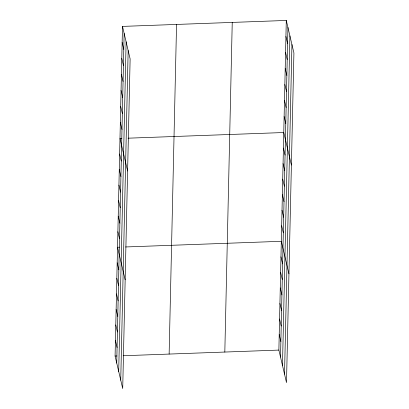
<?xml version="1.0" encoding="UTF-8"?>
<svg xmlns="http://www.w3.org/2000/svg" width="409" height="409" viewBox="0 0 409 409"><rect width="100%" height="100%" fill="white"/><g stroke="black" fill="none" stroke-linecap="round" stroke-linejoin="round"><path stroke-width="0.61" d="M122.501 26.401L130.128 58.916L122.71 388.55L115.082 356.034L122.501 26.401L286.29 20.45L293.918 52.965L286.499 382.599L278.872 350.084L286.29 20.45M116.734 363.064L124.152 33.431M118.702 371.474L126.125 41.841M120.737 380.14L128.155 50.506M169.132 354.071L176.55 24.438M224.822 352.047L232.24 22.413M280.523 357.113L287.941 27.48M282.491 365.523L289.915 35.89M284.526 374.189L291.944 44.555M121.841 138.411L119.98 138.477L127.608 170.993M128.058 138.186L283.769 132.526L291.397 165.042M119.397 247.189L117.531 247.256L125.159 279.771M125.609 246.964L281.32 241.305L288.948 273.82M115.082 356.034L116.948 355.968M123.16 355.743L278.872 350.084M285.932 36.462L287.578 43.492M285.569 52.47L287.22 59.499M285.211 68.482L286.857 75.512M284.848 84.494L286.499 91.524M284.49 100.502L286.136 107.531M284.127 116.514L285.779 123.544M283.417 148.063L285.068 155.093M283.069 163.605L284.72 170.635M282.721 179.147L284.367 186.172M282.368 194.684L284.02 201.714M282.021 210.226L283.667 217.256M281.668 225.763L283.319 232.793M280.973 256.842L282.619 263.871M280.62 272.384L282.271 279.413M280.272 287.926L281.919 294.955M279.92 303.463L281.571 310.492M279.572 319.005L281.218 326.034M279.224 334.542L280.871 341.571M122.143 42.413L123.789 49.443M121.78 58.426L123.431 65.455M121.422 74.433L123.068 81.463M121.059 90.445L122.71 97.475M120.701 106.458L122.347 113.487M120.338 122.465L121.989 129.495M119.627 154.019L121.279 161.049M119.28 169.556L120.926 176.586M118.932 185.098L120.578 192.128M118.579 200.635L120.231 207.665M118.232 216.177L119.878 223.207M117.879 231.719L119.53 238.749M117.184 262.798L118.83 269.828M116.831 278.335L118.482 285.364M116.483 293.877L118.129 300.906M116.13 309.419L117.782 316.443M115.783 324.956L117.429 331.985M115.43 340.498L117.081 347.527"/></g></svg>
